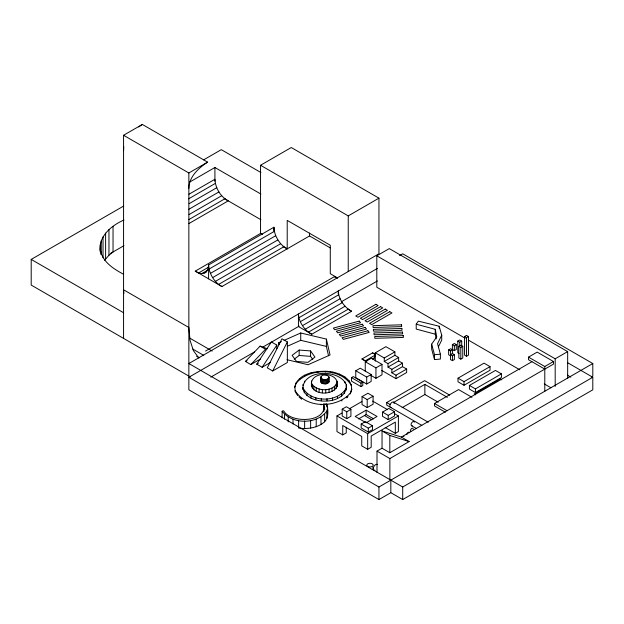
<?xml version="1.0" encoding="UTF-8"?>
<svg xmlns="http://www.w3.org/2000/svg" width="624" height="624" viewBox="0 0 624 624"><rect width="100%" height="100%" fill="white"/><g stroke="black" fill="none" stroke-linecap="round" stroke-linejoin="round"><path stroke-width="0.94" d="M100.246 251.62C98.023 236.473 111.509 225.404 123.981 220.007M311.423 382.91C312.975 370.204 340.704 371.982 337.077 386.537C332.506 396.123 310.69 395.382 311.423 382.91C315.565 392.324 335.556 392.207 337.132 381.225M311.423 386.272L311.485 380.96M337.077 386.537L336.593 383.331M302.882 389.657C301.821 369.096 339.979 368.636 346.297 384.821C347.755 405.662 306.119 406.31 302.936 388.011M123.568 150.673L123.763 146.687M188.854 188.37C188.947 176.834 198.604 167.973 207.62 162.139L142.334 124.441L123.568 135.275L123.568 338.395M273.64 229.039L273.874 227.253L208.588 264.95L208.12 268.523L206.755 271.284L204.594 273.008L201.809 273.577L198.611 272.938L195.257 271.136L260.543 233.446L262.22 234.343L260.543 233.446L260.543 165.266L291.252 147.529L378.947 198.159L378.947 253.789L188.854 363.535L402.706 487.009L592.8 377.255L592.8 389.813L402.706 499.559L390.827 492.695L378.947 499.559L188.854 389.813L188.854 377.255L377.372 268.421M198.806 357.981L193.44 350.704L190.024 340.259L188.854 327.475L123.568 289.778L123.903 293.436M299.489 428.197C308.217 429.187 317.881 427.822 324.636 421.785C328.949 417.05 328.13 409.851 326.82 404.071L323.786 404.009C327.826 422.916 290.597 423.595 283.624 410.779L282.118 411.193L282.118 417.799M326.906 418.548L326.906 410.998L327.655 407.534M320.767 377.302L321.976 375.625L323.817 375.008L327.795 375.625L329.004 377.302L328.864 382.239L325.954 383.924L321.976 383.308L320.767 381.623L320.767 377.302C321.734 380.562 328.037 380.562 329.004 377.302M320.767 381.623L320.908 381.014M296.353 382.231L294.809 387.2C297.492 374.01 314.075 371.101 325.494 371.272C336.882 371.225 356.32 378.698 350.54 393.112M350.228 393.955L351.772 388.986L351.772 389.743M416.224 324.207L418.314 321.134L439.202 326.243L441.722 335.197L437.549 343.684L440.388 354.182L440.388 359.05L434.491 359.58L431.644 349.042L431.644 344.167L436.753 336.835L435.263 329.316L416.224 324.207L416.224 329.074L435.263 334.191L436.192 338.887M438.383 346.858L441.722 340.064L441.722 335.197M373.456 359.143L374.821 356.382L375.289 352.81L385.921 346.671L394.891 351.85L394.891 355.321L384.259 361.46L384.259 357.989L394.891 351.85M302.882 387.598C310.19 402.862 338.263 402.831 346.18 388.112L346.18 390.172M272.688 370.976L287.36 341.929L281.954 338.809L267.283 367.856L272.688 370.976L287.36 362.505L287.36 341.929M270.286 362.567L262.135 367.279L256.729 364.159L271.409 341.968L276.814 345.088L276.814 348.746M262.135 367.279L276.814 345.088M104.575 260.27L108.958 255.247L113.038 251.979L113.038 226.325M282.118 411.193C292.055 424.601 317.148 424.616 326.906 410.998M296.353 382.988C309.504 367.692 340.54 367.466 351.367 385.445L351.367 384.688M294.809 386.443L295.214 391.498L295.214 390.741C306.033 408.72 337.077 408.494 350.228 393.198M347.981 396.513L346.85 397.792L346.85 397.036M260.614 358.925L250.832 364.572L245.427 361.452L260.099 346.125L267.439 348.746M250.832 364.572L265.504 349.245L260.099 346.125M299.161 350.056L292.133 355.313L296.509 361.46L307.921 362.349L314.948 357.084L310.573 350.938L299.161 350.056L299.161 355.477L294.239 359.159M138.622 126.968L142.334 124.441M190.437 377.005L31.2 285.067L31.2 259.412L123.724 205.998M203.627 159.861L221.294 149.666L260.91 172.536M123.568 135.275L188.854 172.973L207.62 162.139M189.649 182.091L214.913 167.505L260.902 194.064M188.963 194.251L214.913 179.275C215.381 188.042 220.444 196.677 228.244 200.858L188.908 223.571M188.596 198.853L215.381 183.386M189.119 203.674L216.746 187.723M110.51 253.438L123.981 245.661M188.768 209.344L218.907 191.942M189.049 214.578L221.692 195.725M188.893 219.562L224.882 198.775M198.611 272.938L208.658 267.134M330.252 247.9L309.543 235.95L221.926 286.533C215.249 283.054 210.857 276.237 209.056 269.061L274.342 231.371L273.874 227.253L273.874 230.958M201.809 273.577L207.667 270.192M204.594 273.008L206.271 272.041M210.421 273.398L275.707 235.708L274.342 231.371M212.581 277.618L277.867 239.928L280.652 243.711L283.85 246.761L287.212 248.843L287.212 220.373L330.275 245.24L330.275 273.71L337.623 277.945M215.366 281.401L280.652 243.711M218.564 284.45L283.85 246.761M260.543 165.266L348.239 215.896L378.947 198.159M205.522 351.07L334.433 276.643L336.952 278.008M465.153 338.239L376.802 287.227L376.802 255.809L389.275 248.609L567.661 351.601L567.661 378.253M399.539 255.622L402.706 253.789L592.8 363.535L592.8 376.093L591.217 377.005M338.738 294.739C340.634 301.634 345.22 307.897 351.608 311.243L311.782 334.238C305.393 330.892 300.807 324.628 298.912 317.733L338.738 294.739L338.27 290.995L338.27 293.888M300.277 321.727L340.103 298.732M210.834 377.122L254.569 351.874M262.977 347.014L299.146 326.134M341.203 301.852L377.372 280.972M302.437 325.666L342.264 302.671M245.427 361.452L247.057 360.516M305.222 329.238L345.049 306.244M308.42 332.171L348.247 309.176M256.729 364.159L258.359 363.215M366.116 361.405L361.951 359.003L372.583 352.864L375.102 354.214M361.951 359.003L365.313 360.797L375.125 355.134M365.251 371.179L365.251 361.702L371.311 358.207L382.005 364.377L382.005 374.798L375.944 378.292L371.007 375.445M372.598 359.081L374.236 358.137M355.766 370.765L360.227 368.191L371.155 374.501L371.155 381.443L366.701 384.017L355.766 377.707L355.766 370.765L366.701 377.075L371.155 374.501M351.491 377.637L353.301 376.592L362.794 382.067L362.794 385.538L360.976 386.591L351.491 381.116L351.491 377.637L360.976 383.12L362.794 382.067M365.251 361.702L375.944 367.879L382.005 364.377M387.995 363.62L398.635 357.482L398.635 360.953L387.995 367.091L387.995 363.62L384.259 361.46M391.864 369.322L402.496 363.184L402.496 366.655L391.864 372.793L391.864 369.322L387.995 367.091M391.864 372.793L396.022 375.196L406.653 369.057L406.653 372.528L396.022 378.667L381.81 370.469M464.568 336.531L466.526 335.392L468.491 336.531L468.491 355.118L466.526 356.249L464.568 355.118L464.568 336.531L466.526 337.662L468.491 336.531M459.1 353.519L457.79 352.763L457.79 341.102L459.748 339.971L461.713 341.102L461.713 345.961M362.045 396.638L367.918 393.245L373.09 396.224L373.09 404.18L367.208 407.581L362.045 404.594L362.045 396.638L367.208 399.617L373.09 396.224M452.384 344.62L454.342 343.489L456.3 344.62L456.3 349.487L454.342 350.618L452.384 349.487L452.384 344.62L454.342 345.751L456.3 344.62M342.186 409.149L346.343 406.754L350.922 409.391L350.922 416.247L346.757 418.649L342.186 416.013L342.186 409.149L346.757 411.793L350.922 409.391M457.79 341.102L459.748 342.233L461.713 341.102M452.556 349.877L450.598 351.008L450.598 355.883L448.64 354.744L448.64 349.877L450.598 348.746L452.556 349.877L452.556 353.777M346.25 427.229L346.25 432.861L342.732 434.897L336.968 431.574L336.968 415.935L341.944 413.057M349.417 408.743L361.865 401.552M458.858 346.336L460.816 345.205L462.774 346.336L462.774 357.997L460.816 359.128L458.858 357.997L458.858 346.336L460.816 347.467L462.774 346.336M450.458 354.658L452.423 353.519L454.381 354.658L454.381 359.525L452.423 360.656L450.458 359.525L450.458 354.658L452.423 355.789L454.381 354.658M366.132 422.776L377.06 416.465L366.132 410.155L355.204 416.465L365.29 422.292M358.566 418.915L366.132 414.547L373.698 418.915M421.832 425.412L386.716 405.132L386.716 402.527L424.616 380.648L449.693 395.125M393.697 402.371L424.874 384.376L447.369 397.355M361.179 424.039L365.336 421.645L372.466 425.755L372.466 429.671L368.308 432.065L361.179 427.955L361.179 424.039L368.308 428.158L372.466 425.755M382.512 412.074L388.807 408.439L394.508 411.731L394.508 415.99L388.214 419.624L382.512 416.333L382.512 412.074L388.214 415.366L394.508 411.731M402.129 407.659L424.874 394.524L438.204 402.223M458.016 378.175L484.037 363.152L490.035 366.616L490.035 370.25L464.022 385.273L458.016 381.81L458.016 378.175L464.022 381.638L490.035 366.616M336.968 415.935L367.676 433.664L398.385 415.935L398.385 431.574L395.32 433.345L385.242 427.526M445.38 412.214L434.515 405.943L434.515 403.478L458.57 389.587L471.947 397.309M469.42 385.445L495.44 370.422L501.439 373.885L501.439 377.52L475.418 392.543L469.42 389.08L469.42 385.445L475.418 388.908L501.439 373.885M342.732 434.897L342.732 425.498L361.741 436.472L361.741 445.871L367.676 449.303L371.202 447.268L371.202 436.02L395.32 422.097L395.32 433.345M544.791 369.119L528.512 359.72L528.512 357.115L537.178 352.108L553.457 361.507L553.457 364.112L389.867 458.562L377.005 451.136L377.005 472.376M377.005 451.136L382.036 448.227L389.821 452.72L409.126 441.574L401.341 437.081L382.036 430.942L382.036 448.227M401.341 437.081L531.929 361.694M376.802 255.809L555.188 358.8L567.661 351.601M528.512 357.115L544.791 366.506L553.457 361.507M188.854 377.255L378.947 487.009L592.8 363.535M278.749 344.588L278.749 342.748L281.385 341.578M284.029 340.408L300.729 332.982L326.383 339.082L330.049 354.962L308.069 364.736L287.001 359.72M287.539 346.18L300.729 340.322L326.383 346.421L328.536 355.766M431.644 344.167L434.491 354.713L440.388 354.182M299.161 355.477L310.573 356.359L312.757 359.432M365.313 360.797L366.912 361.117M382.036 430.942L389.821 435.435L409.126 441.574M567.458 362.63L592.8 377.255M567.458 375.18L570.827 377.122M224.078 198.455L260.902 219.718M468.523 340.181L519.847 369.814M544.253 383.9L550.984 387.793M283.046 246.433L287.212 248.843M334.433 276.643L336.937 278.093M501.673 379.821L500.167 378.955L474.154 393.97L475.652 394.844M448.64 349.877L450.598 351.008M347.435 308.841L351.608 311.243M394.891 355.321L398.635 357.482M398.635 360.953L402.496 363.184M402.496 366.655L406.653 369.057M384.259 357.989L375.289 352.81L375.289 361.148M372.583 352.864L375.086 354.307M434.515 403.478L447.057 410.717M311.782 334.238L298.444 326.539L298.444 313.989L298.912 317.733M195.257 271.136L221.926 286.533M393.526 402.168L428.282 422.237M386.716 402.527L390.062 404.461M372.653 401.076L387.598 409.703M394.235 413.533L398.385 415.935M411.575 425.701L416.348 428.454M123.529 274.225C113.318 268.85 101.611 261.347 100.246 248.773M364.603 415.615L371.834 419.788M189.587 338.021L212.191 351.07M192.871 349.112L203.752 355.399M31.2 259.412L123.568 312.741M196.591 356.273L199.103 357.724M298.88 396.794L301.595 399.196L301.595 398.447M328.45 380.437L329.004 381.623M295.675 392.317L297.063 394.774M275.707 235.708L277.867 239.928M327.233 413.345L327.655 415.077M278.749 342.748L279.185 344.62M209.056 269.061L208.588 264.95L208.588 278.834M555.188 358.8L555.188 386.412M544.791 366.506L544.791 391.326M475.418 388.908L475.418 392.543M466.526 337.662L466.526 356.249M464.022 381.638L464.022 385.273M460.816 347.467L460.816 359.128M459.748 342.233L459.748 346.117M454.342 345.751L454.342 350.618M452.423 355.789L452.423 360.656M439.202 326.243L439.202 328.193M435.263 329.316L435.263 334.191M434.491 354.713L434.491 359.58M424.874 384.376L424.874 394.524M402.706 487.009L402.706 499.559M396.022 375.196L396.022 378.667M390.827 480.145L390.827 492.695M389.867 458.562L389.867 479.801M389.821 435.435L389.821 452.72M388.214 415.366L388.214 419.624M378.947 487.009L378.947 499.559M375.944 367.879L375.944 378.292M368.308 428.158L368.308 432.065M367.676 433.664L367.676 449.303M367.208 399.617L367.208 407.581M366.701 377.075L366.701 384.017M366.132 410.155L366.132 414.547M360.976 383.12L360.976 386.591M349.05 380.593L349.05 381.35M348.239 215.896L348.239 271.518M346.757 411.793L346.757 418.649M346.297 384.821L346.297 386.88M344.986 376.99L344.986 377.746M344.939 381.623L344.939 382.996M344.596 391.271L344.596 393.331M341.874 400.241L341.874 400.998M341.64 394.087L341.64 396.146M339.433 374.111L339.433 374.868M337.529 396.373L337.529 398.424M336.141 385.055L336.141 388.417M334.402 386.724L334.402 390.086M332.787 372.161L332.787 372.918M332.537 397.956L332.537 400.015M331.968 388.073L331.968 391.435M329.012 389.017L329.012 392.379M328.864 376.693L328.864 382.239M328.45 378.495L328.45 382.816M327.795 378.986L327.795 383.308M326.945 379.361L326.945 383.682M326.999 398.744L326.999 400.803M326.82 404.071L326.82 406.903M326.383 339.082L326.383 346.421M325.954 379.603L325.954 383.924M325.736 389.493L325.736 392.855M325.494 371.272L325.494 372.029M324.886 379.681L324.886 384.002M324.62 407.129L324.62 409.952M324.636 414.242L324.636 421.785M323.817 379.603L323.817 383.924M323.786 404.009L323.786 411.559M322.826 379.361L322.826 383.682M322.358 389.454L322.358 392.816M321.976 378.986L321.976 383.308M321.321 378.495L321.321 382.816M321.298 398.674L321.298 400.733M321.087 404.157L321.087 404.914M320.986 417.027L320.986 424.57M320.908 376.693L320.908 382.239M319.114 388.916L319.114 392.278M318.045 371.506L318.045 372.263M316.22 387.91L316.22 391.271M316.212 419.172L316.212 426.722M315.822 397.761L315.822 399.82M313.872 386.506L313.872 389.867M312.242 384.797L312.242 388.159M310.955 372.84L310.955 373.597M310.939 396.053L310.939 398.112M310.573 350.938L310.573 356.359M310.635 420.537L310.635 428.08M309.543 233.103L309.543 235.95M306.992 393.682L306.992 395.741M304.707 375.188L304.707 375.944M304.582 381.147L304.582 382.52M304.637 421.021L304.637 428.563M304.247 390.796L304.247 392.855M302.999 384.306L302.999 385.679M300.729 332.982L300.729 340.322M299.731 378.394L299.731 379.15M298.631 420.592L298.631 428.134M297.531 394.836L297.531 395.593M293.023 419.273L293.023 423.992M288.194 417.167L288.194 421.886M284.474 414.414L284.474 419.125M214.913 167.505L214.913 181.124M188.854 172.973L188.854 376.093M108.958 229.593L108.958 255.247M105.604 233.119L105.604 258.773M103.03 236.863L103.03 257.767M101.26 240.755L101.26 254.062M101.026 252.775L101.026 254.678M100.324 244.748L100.324 251.394M391.459 407.488A3.026 1.747 -60 0 1 389.906 405.577A3.026 1.747 -60 0 1 392.2 402.223A3.026 1.747 -60 0 1 394.15 403.549M412.324 425.763A2.356 1.357 -60 0 1 411.575 422.978A2.356 1.357 -60 0 1 414.359 422.237M410.834 431.753A2.012 1.162 -60 0 1 411.302 428.805A2.012 1.162 -60 0 1 413.267 429.187M406.973 434.452A1.677 0.967 -60 0 1 408.002 432.494A1.677 0.967 -60 0 1 409.305 432.744M403.58 436.535A2.098 1.209 -60 0 1 403.962 436.254M375.032 470.223A3.276 1.895 -60 0 1 373.628 467.111A3.276 1.895 -60 0 1 377.27 464.459M373.199 468.148A3.19 1.841 0 0 1 372.263 469.451M372.77 467.22A3.19 1.841 0 0 1 373.09 467.665M375.913 304.301L355.719 315.962L357.919 317.234L378.113 305.573L375.913 304.301M380.578 306.634L360.376 318.295L362.575 319.566L382.769 307.905L380.578 306.634M385.242 309.098L365.048 320.759L367.247 322.031L387.442 310.37L385.242 309.098M389.758 311.688L369.556 323.349L371.756 324.613L391.95 312.952L389.758 311.688M359.229 321.103L333.364 328.091L334.682 329.722L360.547 322.725L359.229 321.103M362.24 324.207L336.367 331.204L337.693 332.826L363.558 325.829L362.24 324.207M365.173 327.444L339.308 334.441L340.626 336.063L366.491 329.066L365.173 327.444M367.887 330.759L342.022 337.756L343.34 339.386L369.205 332.389L367.887 330.759M401.513 324.815L372.988 325.681L373.144 327.475L401.669 326.609L401.513 324.815M401.864 328.481L373.339 329.347L373.495 331.141L402.02 330.275L401.864 328.481M402.472 332.116L373.948 332.982L374.111 334.776L402.636 333.91L402.472 332.116M403.237 335.65L374.712 336.515L374.876 338.309L403.4 337.444L403.237 335.65M368.41 466.721A3.19 1.841 0 0 0 373.199 465.13A3.19 1.841 0 0 0 368.41 463.531A3.19 1.841 0 0 0 368.41 466.721"/></g></svg>
